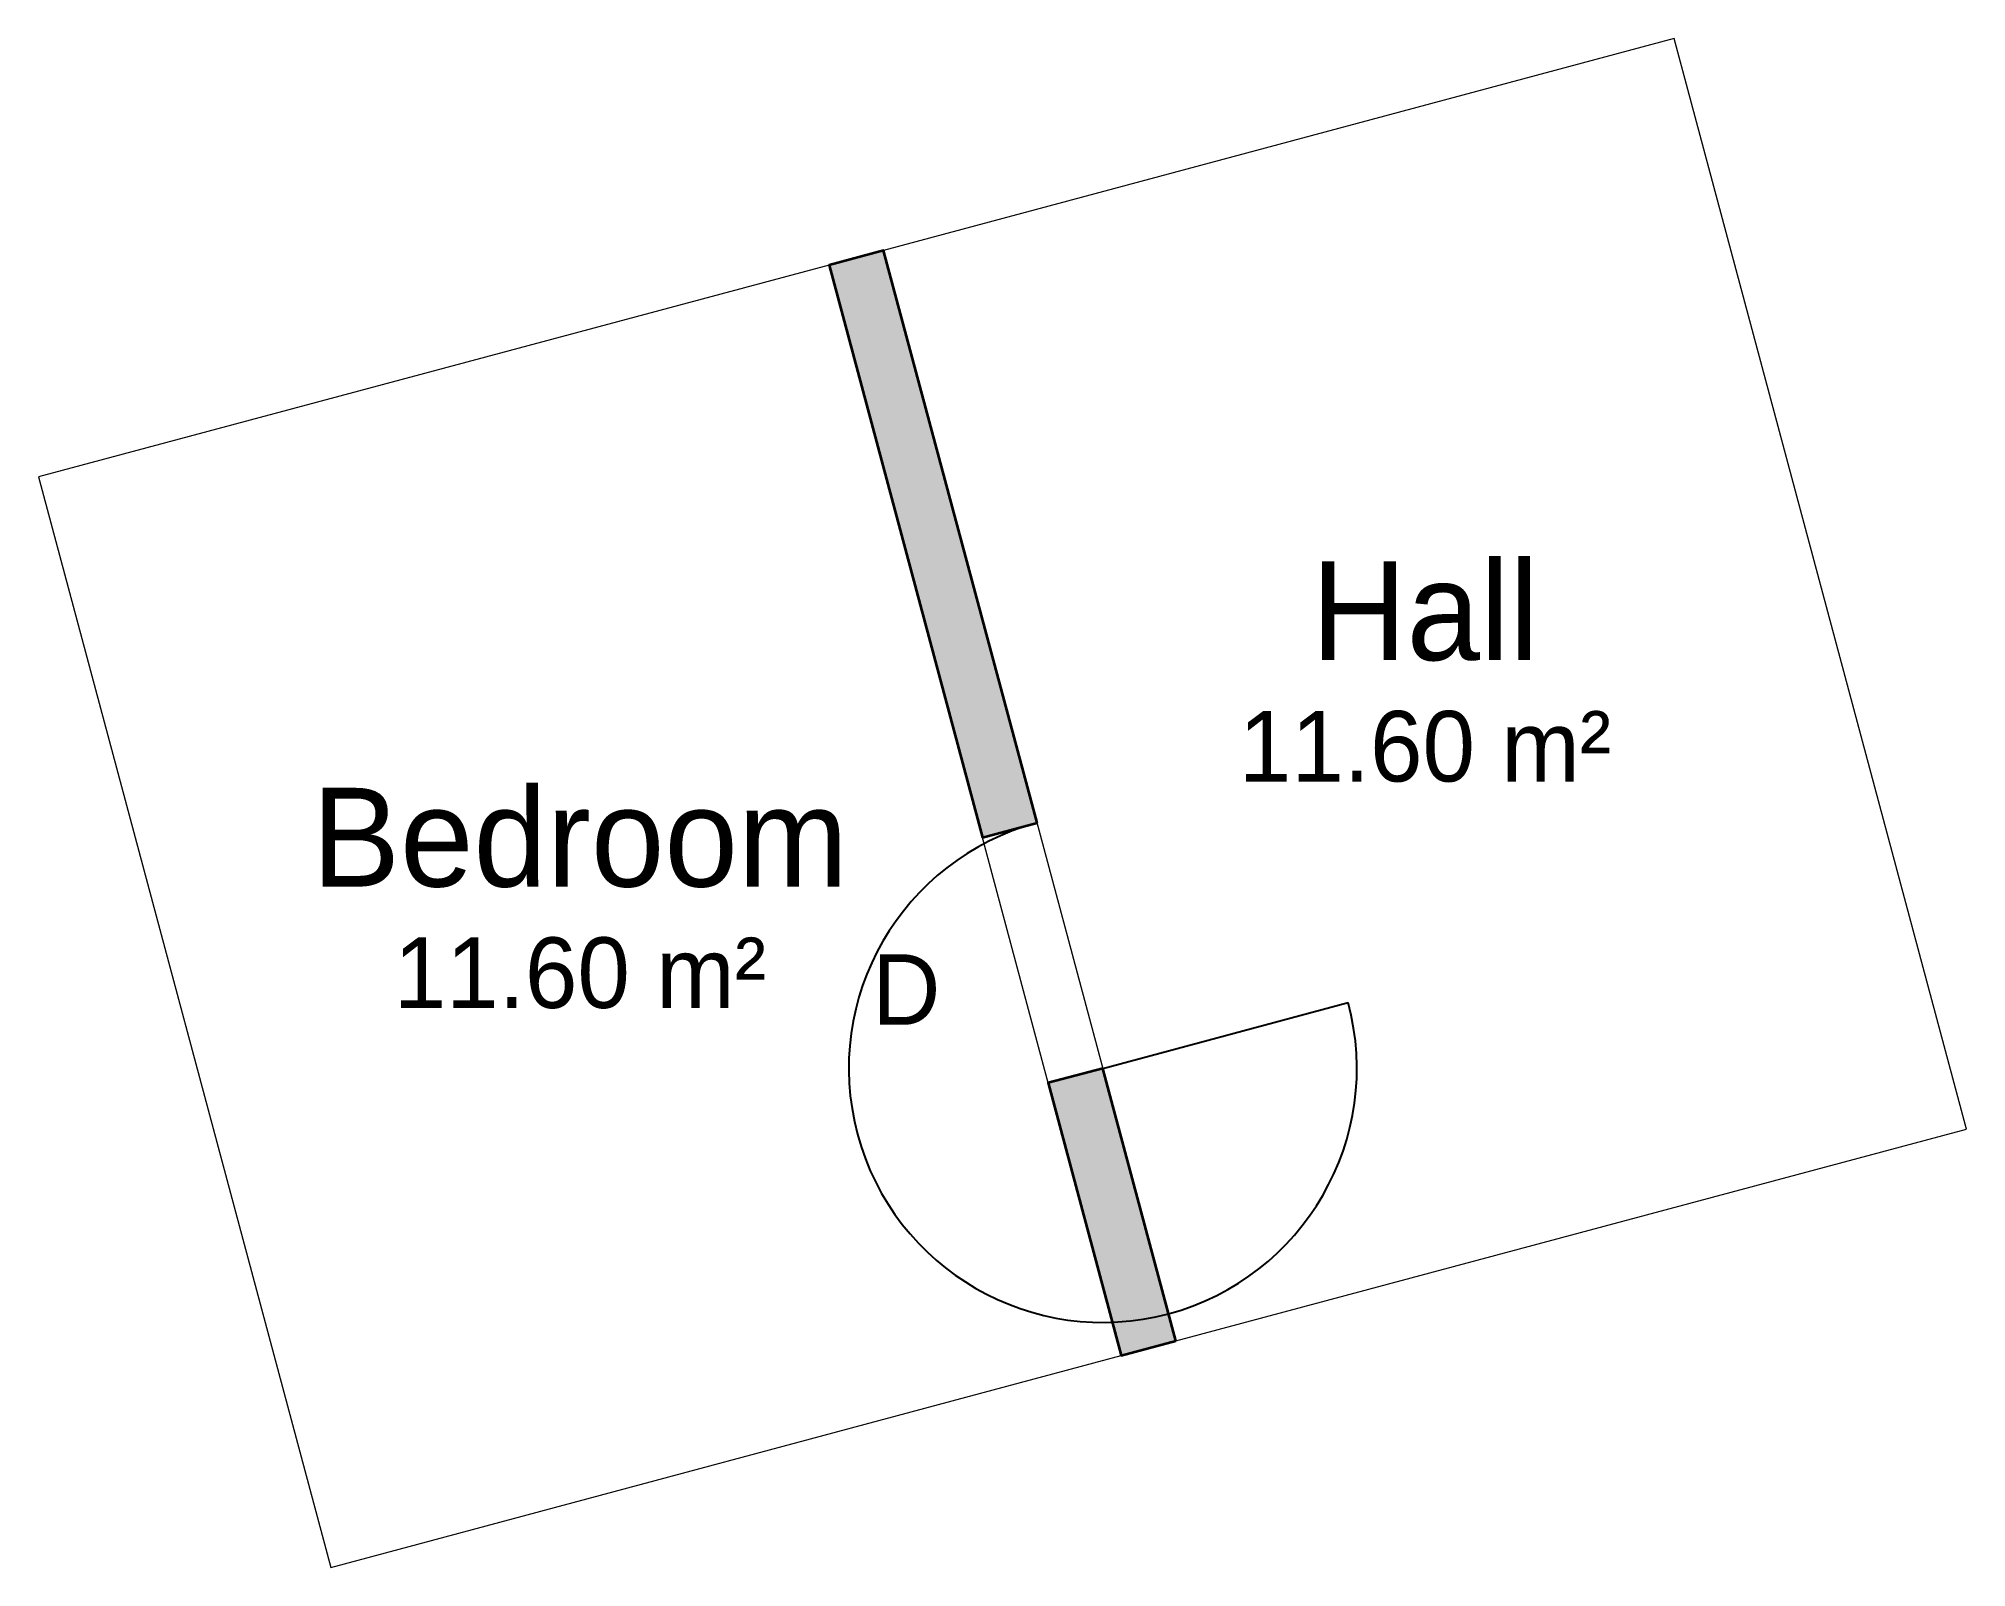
# Model space of a CAD drawing. Header units: millimetres. Extents: x -3933 to 2898, y -776 to 4640.
import ezdxf
from ezdxf.enums import TextEntityAlignment as Align

# ---------------------------------------------------------------- set-up
doc = ezdxf.new("R2010")
doc.units = ezdxf.units.MM
doc.layers.add('A-------E-----------ROOM', color=4, linetype='CONTINUOUS', lineweight=13, plot=False)
for name, color, linetype, lineweight in [('A-------T-----------ROOM', 7, 'CONTINUOUS', 25), ('A-2-----H-', 7, 'CONTINUOUS', 13), ('A-22----E-', 7, 'CONTINUOUS', 35), ('A-3-----E-', 7, 'CONTINUOUS', 25), ('A-3-----T-', 7, 'CONTINUOUS', 25)]:
    doc.layers.add(name, color=color, linetype=linetype, lineweight=lineweight)

msp = doc.modelspace()

# ---------------------------------------------------------------- hatches: boundary and pattern name
at = {"layer": 'A-2-----H-'}
h = msp.add_hatch(color=256, dxfattribs=at)
h.dxf.hatch_style = 1
h.paths.add_polyline_path([(-395.2, 1861.1), (-938.7, 3889.6), (-1131.9, 3837.8), (-588.3, 1809.4)])
h = msp.add_hatch(color=256, dxfattribs=at)
h.dxf.hatch_style = 1
h.paths.add_polyline_path([(96.6, 25.9), (-162.2, 991.8), (-355.4, 940), (-96.6, -25.9)])

# ---------------------------------------------------------------- linework, layer by layer
at = {"layer": 'A-------E-----------ROOM'}
for points in [[(96.6, 25.9), (2897.8, 776.5), (1862.5, 4640.2), (-938.7, 3889.6)], [(-96.6, -25.9), (-1131.9, 3837.8), (-3933.1, 3087.2), (-2897.8, -776.5)]]:
    msp.add_lwpolyline(points, close=True, dxfattribs=at)
at = {"layer": 'A-22----E-'}
for points in [[(-395.2, 1861.1), (-938.7, 3889.6), (-1131.9, 3837.8), (-588.3, 1809.4)], [(96.6, 25.9), (-162.2, 991.8), (-355.4, 940), (-96.6, -25.9)]]:
    msp.add_lwpolyline(points, close=True, dxfattribs=at)
at = {"layer": 'A-3-----E-'}
for p, q in [((-395.2, 1861.1), (-588.3, 1809.4)), ((-162.2, 991.8), (707.1, 1224.7)), ((-162.2, 991.8), (-355.4, 940))]:
    msp.add_line(p, q, dxfattribs=at)
msp.add_arc((-162.2, 991.8), 900, 105, 15, dxfattribs=at)

# ---------------------------------------------------------------- texts
at = {"layer": 'A-------T-----------ROOM'}
for s, height, p in [('Hall', 350, (979.5, 2613)), ('11.60 m²', 250, (979.5, 2133)), ('Bedroom', 350, (-2014.8, 1810.7)), ('11.60 m²', 250, (-2014.8, 1330.7))]:
    msp.add_text(s, height=height, dxfattribs=at).set_placement(p, align=Align.MIDDLE_CENTER)
at = {"layer": 'A-3-----T-'}
msp.add_text('D', height=250, dxfattribs=at).set_placement((-858.3, 1271.2), align=Align.MIDDLE_CENTER)

doc.saveas('drawing.dxf')
